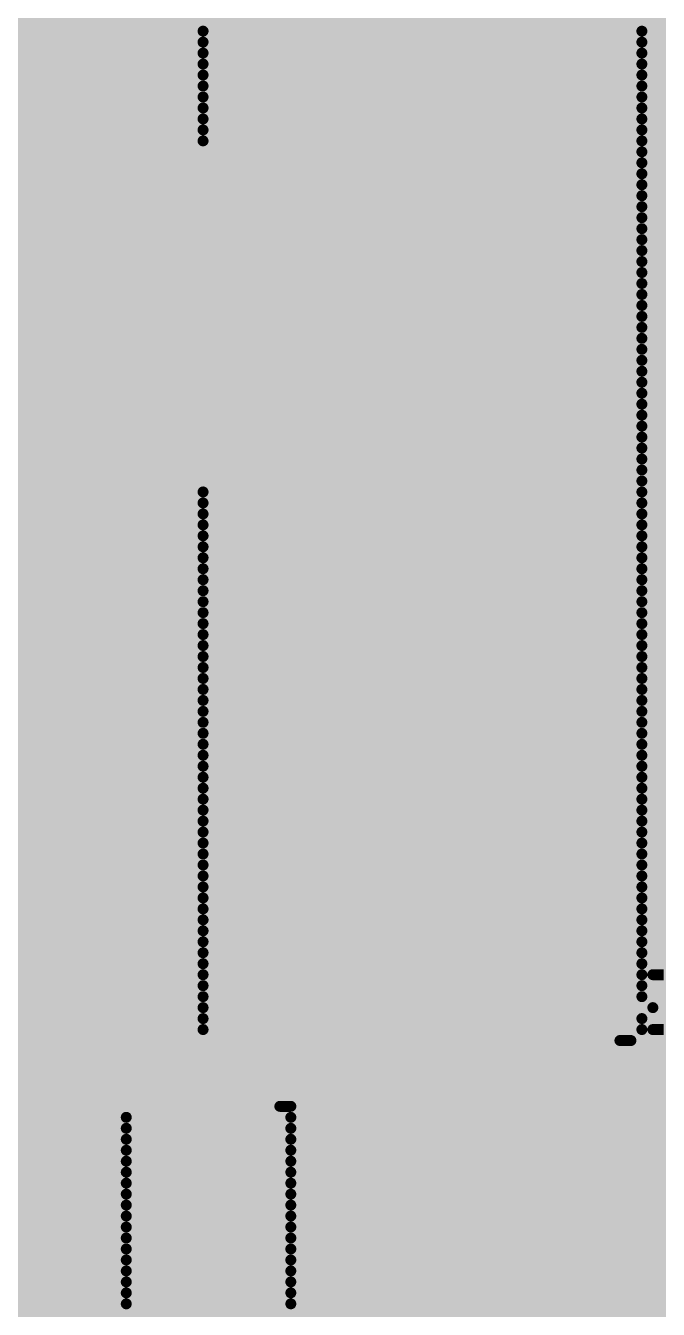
# Model space of a CAD drawing. Header units: inches. Extents: x -5 to 433, y -20 to 71.
# Drawn here: x 10.802 to 12.267, y 51.403 to 54.375 of the extents above; entities that cross this region are included whole.
import ezdxf

# ---------------------------------------------------------------- set-up
doc = ezdxf.new("R2010")
doc.units = ezdxf.units.IN
doc.layers.add('Bottom Overlay', color=54, linetype='Continuous')
doc.layers.add('Top Layer', color=1, linetype='Continuous')

msp = doc.modelspace()

# ---------------------------------------------------------------- hatches: boundary and pattern name
at = {"layer": 'Top Layer'}
msp.add_hatch(color=1, dxfattribs=at).paths.add_polyline_path([(8.89, -10.9982), (13.97, -10.9982), (13.97, 57.1754), (8.89, 57.1754)])

# ---------------------------------------------------------------- linework, layer by layer
at = {"layer": 'Bottom Overlay'}
for points in [[(11.2128, 54.3878, 0.0254, 0.0254, 0), (12.2288, 54.3878, 0.0254, 0.0254, 0)], [(11.2128, 54.3624, 0.0254, 0.0254, 0), (12.2288, 54.3624, 0.0254, 0.0254, 0)], [(11.2128, 54.337, 0.0254, 0.0254, 0), (12.2288, 54.337, 0.0254, 0.0254, 0)], [(11.2128, 54.3116, 0.0254, 0.0254, 0), (12.2288, 54.3116, 0.0254, 0.0254, 0)], [(11.2128, 54.2862, 0.0254, 0.0254, 0), (12.2288, 54.2862, 0.0254, 0.0254, 0)], [(11.2128, 54.2608, 0.0254, 0.0254, 0), (12.2288, 54.2608, 0.0254, 0.0254, 0)], [(11.2128, 54.2354, 0.0254, 0.0254, 0), (12.2288, 54.2354, 0.0254, 0.0254, 0)], [(11.2128, 54.21, 0.0254, 0.0254, 0), (12.2288, 54.21, 0.0254, 0.0254, 0)], [(11.2128, 54.1846, 0.0254, 0.0254, 0), (12.2288, 54.1846, 0.0254, 0.0254, 0)], [(11.2128, 54.1592, 0.0254, 0.0254, 0), (12.2288, 54.1592, 0.0254, 0.0254, 0)], [(11.2128, 54.1338, 0.0254, 0.0254, 0), (12.2288, 54.1338, 0.0254, 0.0254, 0)], [(11.2128, 54.1084, 0.0254, 0.0254, 0), (12.2288, 54.1084, 0.0254, 0.0254, 0)], [(9.1808, 54.083, 0.0254, 0.0254, 0), (12.2288, 54.083, 0.0254, 0.0254, 0)], [(9.1808, 54.0576, 0.0254, 0.0254, 0), (12.2288, 54.0576, 0.0254, 0.0254, 0)], [(9.1808, 54.0322, 0.0254, 0.0254, 0), (12.2288, 54.0322, 0.0254, 0.0254, 0)], [(9.1808, 54.0068, 0.0254, 0.0254, 0), (12.2288, 54.0068, 0.0254, 0.0254, 0)], [(9.1808, 53.9814, 0.0254, 0.0254, 0), (12.2288, 53.9814, 0.0254, 0.0254, 0)], [(9.1808, 53.956, 0.0254, 0.0254, 0), (12.2288, 53.956, 0.0254, 0.0254, 0)], [(9.1808, 53.9306, 0.0254, 0.0254, 0), (12.2288, 53.9306, 0.0254, 0.0254, 0)], [(9.1808, 53.9052, 0.0254, 0.0254, 0), (12.2288, 53.9052, 0.0254, 0.0254, 0)], [(9.1808, 53.8798, 0.0254, 0.0254, 0), (12.2288, 53.8798, 0.0254, 0.0254, 0)], [(9.1808, 53.8544, 0.0254, 0.0254, 0), (12.2288, 53.8544, 0.0254, 0.0254, 0)], [(9.1808, 53.829, 0.0254, 0.0254, 0), (12.2288, 53.829, 0.0254, 0.0254, 0)], [(9.1808, 53.8036, 0.0254, 0.0254, 0), (12.2288, 53.8036, 0.0254, 0.0254, 0)], [(9.1808, 53.7782, 0.0254, 0.0254, 0), (12.2288, 53.7782, 0.0254, 0.0254, 0)], [(9.1808, 53.7528, 0.0254, 0.0254, 0), (12.2288, 53.7528, 0.0254, 0.0254, 0)], [(9.1808, 53.7274, 0.0254, 0.0254, 0), (12.2288, 53.7274, 0.0254, 0.0254, 0)], [(9.1808, 53.702, 0.0254, 0.0254, 0), (12.2288, 53.702, 0.0254, 0.0254, 0)], [(9.1808, 53.6766, 0.0254, 0.0254, 0), (12.2288, 53.6766, 0.0254, 0.0254, 0)], [(9.1808, 53.6512, 0.0254, 0.0254, 0), (12.2288, 53.6512, 0.0254, 0.0254, 0)], [(9.1808, 53.6258, 0.0254, 0.0254, 0), (12.2288, 53.6258, 0.0254, 0.0254, 0)], [(9.1808, 53.6004, 0.0254, 0.0254, 0), (12.2288, 53.6004, 0.0254, 0.0254, 0)], [(9.1808, 53.575, 0.0254, 0.0254, 0), (12.2288, 53.575, 0.0254, 0.0254, 0)], [(9.1808, 53.5496, 0.0254, 0.0254, 0), (12.2288, 53.5496, 0.0254, 0.0254, 0)], [(9.1808, 53.5242, 0.0254, 0.0254, 0), (12.2288, 53.5242, 0.0254, 0.0254, 0)], [(9.1808, 53.4988, 0.0254, 0.0254, 0), (12.2288, 53.4988, 0.0254, 0.0254, 0)], [(9.1808, 53.4734, 0.0254, 0.0254, 0), (12.2288, 53.4734, 0.0254, 0.0254, 0)], [(9.1808, 53.448, 0.0254, 0.0254, 0), (12.2288, 53.448, 0.0254, 0.0254, 0)], [(9.1808, 53.4226, 0.0254, 0.0254, 0), (12.2288, 53.4226, 0.0254, 0.0254, 0)], [(9.1808, 53.3972, 0.0254, 0.0254, 0), (12.2288, 53.3972, 0.0254, 0.0254, 0)], [(9.1808, 53.3718, 0.0254, 0.0254, 0), (12.2288, 53.3718, 0.0254, 0.0254, 0)], [(9.1808, 53.3464, 0.0254, 0.0254, 0), (12.2288, 53.3464, 0.0254, 0.0254, 0)], [(9.1808, 53.321, 0.0254, 0.0254, 0), (12.2288, 53.321, 0.0254, 0.0254, 0)], [(11.2128, 53.2956, 0.0254, 0.0254, 0), (12.2288, 53.2956, 0.0254, 0.0254, 0)], [(11.2128, 53.2702, 0.0254, 0.0254, 0), (12.2288, 53.2702, 0.0254, 0.0254, 0)], [(11.2128, 53.2448, 0.0254, 0.0254, 0), (12.2288, 53.2448, 0.0254, 0.0254, 0)], [(11.2128, 53.2194, 0.0254, 0.0254, 0), (12.2288, 53.2194, 0.0254, 0.0254, 0)], [(11.2128, 53.194, 0.0254, 0.0254, 0), (12.2288, 53.194, 0.0254, 0.0254, 0)], [(11.2128, 53.1686, 0.0254, 0.0254, 0), (12.2288, 53.1686, 0.0254, 0.0254, 0)], [(11.2128, 53.1432, 0.0254, 0.0254, 0), (12.2288, 53.1432, 0.0254, 0.0254, 0)], [(11.2128, 53.1178, 0.0254, 0.0254, 0), (12.2288, 53.1178, 0.0254, 0.0254, 0)], [(11.2128, 53.0924, 0.0254, 0.0254, 0), (12.2288, 53.0924, 0.0254, 0.0254, 0)], [(11.2128, 53.067, 0.0254, 0.0254, 0), (12.2288, 53.067, 0.0254, 0.0254, 0)], [(11.2128, 53.0416, 0.0254, 0.0254, 0), (12.2288, 53.0416, 0.0254, 0.0254, 0)], [(11.2128, 53.0162, 0.0254, 0.0254, 0), (12.2288, 53.0162, 0.0254, 0.0254, 0)], [(11.2128, 52.9908, 0.0254, 0.0254, 0), (12.2288, 52.9908, 0.0254, 0.0254, 0)], [(11.2128, 52.9654, 0.0254, 0.0254, 0), (12.2288, 52.9654, 0.0254, 0.0254, 0)], [(11.2128, 52.94, 0.0254, 0.0254, 0), (12.2288, 52.94, 0.0254, 0.0254, 0)], [(11.2128, 52.9146, 0.0254, 0.0254, 0), (12.2288, 52.9146, 0.0254, 0.0254, 0)], [(11.2128, 52.8892, 0.0254, 0.0254, 0), (12.2288, 52.8892, 0.0254, 0.0254, 0)], [(11.2128, 52.8638, 0.0254, 0.0254, 0), (12.2288, 52.8638, 0.0254, 0.0254, 0)], [(11.2128, 52.8384, 0.0254, 0.0254, 0), (12.2288, 52.8384, 0.0254, 0.0254, 0)], [(11.2128, 52.813, 0.0254, 0.0254, 0), (12.2288, 52.813, 0.0254, 0.0254, 0)], [(11.2128, 52.7876, 0.0254, 0.0254, 0), (12.2288, 52.7876, 0.0254, 0.0254, 0)], [(11.2128, 52.7622, 0.0254, 0.0254, 0), (12.2288, 52.7622, 0.0254, 0.0254, 0)], [(11.2128, 52.7368, 0.0254, 0.0254, 0), (12.2288, 52.7368, 0.0254, 0.0254, 0)], [(11.2128, 52.7114, 0.0254, 0.0254, 0), (12.2288, 52.7114, 0.0254, 0.0254, 0)], [(11.2128, 52.686, 0.0254, 0.0254, 0), (12.2288, 52.686, 0.0254, 0.0254, 0)], [(11.2128, 52.6606, 0.0254, 0.0254, 0), (12.2288, 52.6606, 0.0254, 0.0254, 0)], [(11.2128, 52.6352, 0.0254, 0.0254, 0), (12.2288, 52.6352, 0.0254, 0.0254, 0)], [(11.2128, 52.6098, 0.0254, 0.0254, 0), (12.2288, 52.6098, 0.0254, 0.0254, 0)], [(11.2128, 52.5844, 0.0254, 0.0254, 0), (12.2288, 52.5844, 0.0254, 0.0254, 0)], [(11.2128, 52.559, 0.0254, 0.0254, 0), (12.2288, 52.559, 0.0254, 0.0254, 0)], [(11.2128, 52.5336, 0.0254, 0.0254, 0), (12.2288, 52.5336, 0.0254, 0.0254, 0)], [(11.2128, 52.5082, 0.0254, 0.0254, 0), (12.2288, 52.5082, 0.0254, 0.0254, 0)], [(11.2128, 52.4828, 0.0254, 0.0254, 0), (12.2288, 52.4828, 0.0254, 0.0254, 0)], [(11.2128, 52.4574, 0.0254, 0.0254, 0), (12.2288, 52.4574, 0.0254, 0.0254, 0)], [(11.2128, 52.432, 0.0254, 0.0254, 0), (12.2288, 52.432, 0.0254, 0.0254, 0)], [(11.2128, 52.4066, 0.0254, 0.0254, 0), (12.2288, 52.4066, 0.0254, 0.0254, 0)], [(11.2128, 52.3812, 0.0254, 0.0254, 0), (12.2288, 52.3812, 0.0254, 0.0254, 0)], [(11.2128, 52.3558, 0.0254, 0.0254, 0), (12.2288, 52.3558, 0.0254, 0.0254, 0)], [(11.2128, 52.3304, 0.0254, 0.0254, 0), (12.2288, 52.3304, 0.0254, 0.0254, 0)], [(11.2128, 52.305, 0.0254, 0.0254, 0), (12.2288, 52.305, 0.0254, 0.0254, 0)], [(11.2128, 52.2796, 0.0254, 0.0254, 0), (12.2288, 52.2796, 0.0254, 0.0254, 0)], [(11.2128, 52.2542, 0.0254, 0.0254, 0), (12.2288, 52.2542, 0.0254, 0.0254, 0)], [(11.2128, 52.2288, 0.0254, 0.0254, 0), (12.2288, 52.2288, 0.0254, 0.0254, 0)], [(11.2128, 52.2034, 0.0254, 0.0254, 0), (12.2288, 52.2034, 0.0254, 0.0254, 0)], [(11.2128, 52.178, 0.0254, 0.0254, 0), (12.2288, 52.178, 0.0254, 0.0254, 0)], [(12.2542, 52.178, 0.0254, 0.0254, 0), (12.2796, 52.178, 0.0254, 0.0254, 0)], [(11.2128, 52.1526, 0.0254, 0.0254, 0), (12.2288, 52.1526, 0.0254, 0.0254, 0)], [(11.2128, 52.1272, 0.0254, 0.0254, 0), (12.2288, 52.1272, 0.0254, 0.0254, 0)], [(11.2128, 52.1018, 0.0254, 0.0254, 0), (12.2542, 52.1018, 0.0254, 0.0254, 0)], [(11.2128, 52.0764, 0.0254, 0.0254, 0), (12.2288, 52.0764, 0.0254, 0.0254, 0)], [(11.2128, 52.051, 0.0254, 0.0254, 0), (12.2288, 52.051, 0.0254, 0.0254, 0)], [(12.178, 52.0256, 0.0254, 0.0254, 0), (12.2034, 52.0256, 0.0254, 0.0254, 0)], [(12.2542, 52.051, 0.0254, 0.0254, 0), (12.2796, 52.051, 0.0254, 0.0254, 0)], [(11.035, 51.8478, 0.0254, 0.0254, 0), (11.416, 51.8478, 0.0254, 0.0254, 0)], [(11.3906, 51.8732, 0.0254, 0.0254, 0), (11.416, 51.8732, 0.0254, 0.0254, 0)], [(11.035, 51.8224, 0.0254, 0.0254, 0), (11.416, 51.8224, 0.0254, 0.0254, 0)], [(11.035, 51.797, 0.0254, 0.0254, 0), (11.416, 51.797, 0.0254, 0.0254, 0)], [(11.035, 51.7716, 0.0254, 0.0254, 0), (11.416, 51.7716, 0.0254, 0.0254, 0)], [(11.035, 51.7462, 0.0254, 0.0254, 0), (11.416, 51.7462, 0.0254, 0.0254, 0)], [(11.035, 51.7208, 0.0254, 0.0254, 0), (11.416, 51.7208, 0.0254, 0.0254, 0)], [(11.035, 51.6954, 0.0254, 0.0254, 0), (11.416, 51.6954, 0.0254, 0.0254, 0)], [(11.035, 51.67, 0.0254, 0.0254, 0), (11.416, 51.67, 0.0254, 0.0254, 0)], [(11.035, 51.6446, 0.0254, 0.0254, 0), (11.416, 51.6446, 0.0254, 0.0254, 0)], [(11.035, 51.6192, 0.0254, 0.0254, 0), (11.416, 51.6192, 0.0254, 0.0254, 0)], [(11.035, 51.5938, 0.0254, 0.0254, 0), (11.416, 51.5938, 0.0254, 0.0254, 0)], [(11.035, 51.5684, 0.0254, 0.0254, 0), (11.416, 51.5684, 0.0254, 0.0254, 0)], [(11.035, 51.543, 0.0254, 0.0254, 0), (11.416, 51.543, 0.0254, 0.0254, 0)], [(11.035, 51.5176, 0.0254, 0.0254, 0), (11.416, 51.5176, 0.0254, 0.0254, 0)], [(11.035, 51.4922, 0.0254, 0.0254, 0), (11.416, 51.4922, 0.0254, 0.0254, 0)], [(11.035, 51.4668, 0.0254, 0.0254, 0), (11.416, 51.4668, 0.0254, 0.0254, 0)], [(11.035, 51.4414, 0.0254, 0.0254, 0), (11.416, 51.4414, 0.0254, 0.0254, 0)], [(11.035, 51.416, 0.0254, 0.0254, 0), (11.416, 51.416, 0.0254, 0.0254, 0)]]:
    msp.add_lwpolyline(points, format="xyseb", dxfattribs=at)
for points in [[(11.2065, 54.3624, 0.0127, 0.0127, 1), (11.2192, 54.3624, 0.0127, 0.0127, 1)], [(12.2225, 54.3624, 0.0127, 0.0127, 1), (12.2352, 54.3624, 0.0127, 0.0127, 1)], [(11.2065, 54.337, 0.0127, 0.0127, 1), (11.2192, 54.337, 0.0127, 0.0127, 1)], [(12.2225, 54.337, 0.0127, 0.0127, 1), (12.2352, 54.337, 0.0127, 0.0127, 1)], [(11.2065, 54.3116, 0.0127, 0.0127, 1), (11.2192, 54.3116, 0.0127, 0.0127, 1)], [(11.2065, 54.2862, 0.0127, 0.0127, 1), (11.2192, 54.2862, 0.0127, 0.0127, 1)], [(12.2225, 54.3116, 0.0127, 0.0127, 1), (12.2352, 54.3116, 0.0127, 0.0127, 1)], [(12.2225, 54.2862, 0.0127, 0.0127, 1), (12.2352, 54.2862, 0.0127, 0.0127, 1)], [(11.2065, 54.2608, 0.0127, 0.0127, 1), (11.2192, 54.2608, 0.0127, 0.0127, 1)], [(12.2225, 54.2608, 0.0127, 0.0127, 1), (12.2352, 54.2608, 0.0127, 0.0127, 1)], [(11.2065, 54.2354, 0.0127, 0.0127, 1), (11.2192, 54.2354, 0.0127, 0.0127, 1)], [(12.2225, 54.2354, 0.0127, 0.0127, 1), (12.2352, 54.2354, 0.0127, 0.0127, 1)], [(11.2065, 54.21, 0.0127, 0.0127, 1), (11.2192, 54.21, 0.0127, 0.0127, 1)], [(12.2225, 54.21, 0.0127, 0.0127, 1), (12.2352, 54.21, 0.0127, 0.0127, 1)], [(11.2065, 54.1846, 0.0127, 0.0127, 1), (11.2192, 54.1846, 0.0127, 0.0127, 1)], [(12.2225, 54.1846, 0.0127, 0.0127, 1), (12.2352, 54.1846, 0.0127, 0.0127, 1)], [(11.2065, 54.1592, 0.0127, 0.0127, 1), (11.2192, 54.1592, 0.0127, 0.0127, 1)], [(11.2065, 54.1338, 0.0127, 0.0127, 1), (11.2192, 54.1338, 0.0127, 0.0127, 1)], [(12.2225, 54.1592, 0.0127, 0.0127, 1), (12.2352, 54.1592, 0.0127, 0.0127, 1)], [(12.2225, 54.1338, 0.0127, 0.0127, 1), (12.2352, 54.1338, 0.0127, 0.0127, 1)], [(11.2065, 54.1084, 0.0127, 0.0127, 1), (11.2192, 54.1084, 0.0127, 0.0127, 1)], [(12.2225, 54.1084, 0.0127, 0.0127, 1), (12.2352, 54.1084, 0.0127, 0.0127, 1)], [(12.2225, 54.083, 0.0127, 0.0127, 1), (12.2352, 54.083, 0.0127, 0.0127, 1)], [(12.2225, 54.0576, 0.0127, 0.0127, 1), (12.2352, 54.0576, 0.0127, 0.0127, 1)], [(12.2225, 54.0322, 0.0127, 0.0127, 1), (12.2352, 54.0322, 0.0127, 0.0127, 1)], [(12.2225, 54.0068, 0.0127, 0.0127, 1), (12.2352, 54.0068, 0.0127, 0.0127, 1)], [(12.2225, 53.9814, 0.0127, 0.0127, 1), (12.2352, 53.9814, 0.0127, 0.0127, 1)], [(12.2225, 53.956, 0.0127, 0.0127, 1), (12.2352, 53.956, 0.0127, 0.0127, 1)], [(12.2225, 53.9306, 0.0127, 0.0127, 1), (12.2352, 53.9306, 0.0127, 0.0127, 1)], [(12.2225, 53.9052, 0.0127, 0.0127, 1), (12.2352, 53.9052, 0.0127, 0.0127, 1)], [(12.2225, 53.8798, 0.0127, 0.0127, 1), (12.2352, 53.8798, 0.0127, 0.0127, 1)], [(12.2225, 53.8544, 0.0127, 0.0127, 1), (12.2352, 53.8544, 0.0127, 0.0127, 1)], [(12.2225, 53.829, 0.0127, 0.0127, 1), (12.2352, 53.829, 0.0127, 0.0127, 1)], [(12.2225, 53.8036, 0.0127, 0.0127, 1), (12.2352, 53.8036, 0.0127, 0.0127, 1)], [(12.2225, 53.7782, 0.0127, 0.0127, 1), (12.2352, 53.7782, 0.0127, 0.0127, 1)], [(12.2225, 53.7528, 0.0127, 0.0127, 1), (12.2352, 53.7528, 0.0127, 0.0127, 1)], [(12.2225, 53.7274, 0.0127, 0.0127, 1), (12.2352, 53.7274, 0.0127, 0.0127, 1)], [(12.2225, 53.702, 0.0127, 0.0127, 1), (12.2352, 53.702, 0.0127, 0.0127, 1)], [(12.2225, 53.6766, 0.0127, 0.0127, 1), (12.2352, 53.6766, 0.0127, 0.0127, 1)], [(12.2225, 53.6512, 0.0127, 0.0127, 1), (12.2352, 53.6512, 0.0127, 0.0127, 1)], [(12.2225, 53.6258, 0.0127, 0.0127, 1), (12.2352, 53.6258, 0.0127, 0.0127, 1)], [(12.2225, 53.6004, 0.0127, 0.0127, 1), (12.2352, 53.6004, 0.0127, 0.0127, 1)], [(12.2225, 53.575, 0.0127, 0.0127, 1), (12.2352, 53.575, 0.0127, 0.0127, 1)], [(12.2225, 53.5496, 0.0127, 0.0127, 1), (12.2352, 53.5496, 0.0127, 0.0127, 1)], [(12.2225, 53.5242, 0.0127, 0.0127, 1), (12.2352, 53.5242, 0.0127, 0.0127, 1)], [(12.2225, 53.4988, 0.0127, 0.0127, 1), (12.2352, 53.4988, 0.0127, 0.0127, 1)], [(12.2225, 53.4734, 0.0127, 0.0127, 1), (12.2352, 53.4734, 0.0127, 0.0127, 1)], [(12.2225, 53.448, 0.0127, 0.0127, 1), (12.2352, 53.448, 0.0127, 0.0127, 1)], [(12.2225, 53.4226, 0.0127, 0.0127, 1), (12.2352, 53.4226, 0.0127, 0.0127, 1)], [(12.2225, 53.3972, 0.0127, 0.0127, 1), (12.2352, 53.3972, 0.0127, 0.0127, 1)], [(12.2225, 53.3718, 0.0127, 0.0127, 1), (12.2352, 53.3718, 0.0127, 0.0127, 1)], [(12.2225, 53.3464, 0.0127, 0.0127, 1), (12.2352, 53.3464, 0.0127, 0.0127, 1)], [(12.2225, 53.321, 0.0127, 0.0127, 1), (12.2352, 53.321, 0.0127, 0.0127, 1)], [(11.2065, 53.2956, 0.0127, 0.0127, 1), (11.2192, 53.2956, 0.0127, 0.0127, 1)], [(12.2225, 53.2956, 0.0127, 0.0127, 1), (12.2352, 53.2956, 0.0127, 0.0127, 1)], [(11.2065, 53.2702, 0.0127, 0.0127, 1), (11.2192, 53.2702, 0.0127, 0.0127, 1)], [(11.2065, 53.2448, 0.0127, 0.0127, 1), (11.2192, 53.2448, 0.0127, 0.0127, 1)], [(12.2225, 53.2702, 0.0127, 0.0127, 1), (12.2352, 53.2702, 0.0127, 0.0127, 1)], [(12.2225, 53.2448, 0.0127, 0.0127, 1), (12.2352, 53.2448, 0.0127, 0.0127, 1)], [(11.2065, 53.2194, 0.0127, 0.0127, 1), (11.2192, 53.2194, 0.0127, 0.0127, 1)], [(12.2225, 53.2194, 0.0127, 0.0127, 1), (12.2352, 53.2194, 0.0127, 0.0127, 1)], [(11.2065, 53.194, 0.0127, 0.0127, 1), (11.2192, 53.194, 0.0127, 0.0127, 1)], [(12.2225, 53.194, 0.0127, 0.0127, 1), (12.2352, 53.194, 0.0127, 0.0127, 1)], [(11.2065, 53.1686, 0.0127, 0.0127, 1), (11.2192, 53.1686, 0.0127, 0.0127, 1)], [(12.2225, 53.1686, 0.0127, 0.0127, 1), (12.2352, 53.1686, 0.0127, 0.0127, 1)], [(11.2065, 53.1432, 0.0127, 0.0127, 1), (11.2192, 53.1432, 0.0127, 0.0127, 1)], [(12.2225, 53.1432, 0.0127, 0.0127, 1), (12.2352, 53.1432, 0.0127, 0.0127, 1)], [(11.2065, 53.1178, 0.0127, 0.0127, 1), (11.2192, 53.1178, 0.0127, 0.0127, 1)], [(12.2225, 53.1178, 0.0127, 0.0127, 1), (12.2352, 53.1178, 0.0127, 0.0127, 1)], [(11.2065, 53.0924, 0.0127, 0.0127, 1), (11.2192, 53.0924, 0.0127, 0.0127, 1)], [(11.2065, 53.067, 0.0127, 0.0127, 1), (11.2192, 53.067, 0.0127, 0.0127, 1)], [(12.2225, 53.0924, 0.0127, 0.0127, 1), (12.2352, 53.0924, 0.0127, 0.0127, 1)], [(12.2225, 53.067, 0.0127, 0.0127, 1), (12.2352, 53.067, 0.0127, 0.0127, 1)], [(11.2065, 53.0416, 0.0127, 0.0127, 1), (11.2192, 53.0416, 0.0127, 0.0127, 1)], [(12.2225, 53.0416, 0.0127, 0.0127, 1), (12.2352, 53.0416, 0.0127, 0.0127, 1)], [(11.2065, 53.0162, 0.0127, 0.0127, 1), (11.2192, 53.0162, 0.0127, 0.0127, 1)], [(12.2225, 53.0162, 0.0127, 0.0127, 1), (12.2352, 53.0162, 0.0127, 0.0127, 1)], [(11.2065, 52.9908, 0.0127, 0.0127, 1), (11.2192, 52.9908, 0.0127, 0.0127, 1)], [(12.2225, 52.9908, 0.0127, 0.0127, 1), (12.2352, 52.9908, 0.0127, 0.0127, 1)], [(11.2065, 52.9654, 0.0127, 0.0127, 1), (11.2192, 52.9654, 0.0127, 0.0127, 1)], [(12.2225, 52.9654, 0.0127, 0.0127, 1), (12.2352, 52.9654, 0.0127, 0.0127, 1)], [(11.2065, 52.94, 0.0127, 0.0127, 1), (11.2192, 52.94, 0.0127, 0.0127, 1)], [(12.2225, 52.94, 0.0127, 0.0127, 1), (12.2352, 52.94, 0.0127, 0.0127, 1)], [(11.2065, 52.9146, 0.0127, 0.0127, 1), (11.2192, 52.9146, 0.0127, 0.0127, 1)], [(11.2065, 52.8892, 0.0127, 0.0127, 1), (11.2192, 52.8892, 0.0127, 0.0127, 1)], [(12.2225, 52.9146, 0.0127, 0.0127, 1), (12.2352, 52.9146, 0.0127, 0.0127, 1)], [(12.2225, 52.8892, 0.0127, 0.0127, 1), (12.2352, 52.8892, 0.0127, 0.0127, 1)], [(11.2065, 52.8638, 0.0127, 0.0127, 1), (11.2192, 52.8638, 0.0127, 0.0127, 1)], [(12.2225, 52.8638, 0.0127, 0.0127, 1), (12.2352, 52.8638, 0.0127, 0.0127, 1)], [(11.2065, 52.8384, 0.0127, 0.0127, 1), (11.2192, 52.8384, 0.0127, 0.0127, 1)], [(12.2225, 52.8384, 0.0127, 0.0127, 1), (12.2352, 52.8384, 0.0127, 0.0127, 1)], [(11.2065, 52.813, 0.0127, 0.0127, 1), (11.2192, 52.813, 0.0127, 0.0127, 1)], [(12.2225, 52.813, 0.0127, 0.0127, 1), (12.2352, 52.813, 0.0127, 0.0127, 1)], [(11.2065, 52.7876, 0.0127, 0.0127, 1), (11.2192, 52.7876, 0.0127, 0.0127, 1)], [(12.2225, 52.7876, 0.0127, 0.0127, 1), (12.2352, 52.7876, 0.0127, 0.0127, 1)], [(11.2065, 52.7622, 0.0127, 0.0127, 1), (11.2192, 52.7622, 0.0127, 0.0127, 1)], [(11.2065, 52.7368, 0.0127, 0.0127, 1), (11.2192, 52.7368, 0.0127, 0.0127, 1)], [(12.2225, 52.7622, 0.0127, 0.0127, 1), (12.2352, 52.7622, 0.0127, 0.0127, 1)], [(12.2225, 52.7368, 0.0127, 0.0127, 1), (12.2352, 52.7368, 0.0127, 0.0127, 1)], [(11.2065, 52.7114, 0.0127, 0.0127, 1), (11.2192, 52.7114, 0.0127, 0.0127, 1)], [(12.2225, 52.7114, 0.0127, 0.0127, 1), (12.2352, 52.7114, 0.0127, 0.0127, 1)], [(11.2065, 52.686, 0.0127, 0.0127, 1), (11.2192, 52.686, 0.0127, 0.0127, 1)], [(12.2225, 52.686, 0.0127, 0.0127, 1), (12.2352, 52.686, 0.0127, 0.0127, 1)], [(11.2065, 52.6606, 0.0127, 0.0127, 1), (11.2192, 52.6606, 0.0127, 0.0127, 1)], [(12.2225, 52.6606, 0.0127, 0.0127, 1), (12.2352, 52.6606, 0.0127, 0.0127, 1)], [(11.2065, 52.6352, 0.0127, 0.0127, 1), (11.2192, 52.6352, 0.0127, 0.0127, 1)], [(12.2225, 52.6352, 0.0127, 0.0127, 1), (12.2352, 52.6352, 0.0127, 0.0127, 1)], [(11.2065, 52.6098, 0.0127, 0.0127, 1), (11.2192, 52.6098, 0.0127, 0.0127, 1)], [(12.2225, 52.6098, 0.0127, 0.0127, 1), (12.2352, 52.6098, 0.0127, 0.0127, 1)], [(11.2065, 52.5844, 0.0127, 0.0127, 1), (11.2192, 52.5844, 0.0127, 0.0127, 1)], [(11.2065, 52.559, 0.0127, 0.0127, 1), (11.2192, 52.559, 0.0127, 0.0127, 1)], [(12.2225, 52.5844, 0.0127, 0.0127, 1), (12.2352, 52.5844, 0.0127, 0.0127, 1)], [(12.2225, 52.559, 0.0127, 0.0127, 1), (12.2352, 52.559, 0.0127, 0.0127, 1)], [(11.2065, 52.5336, 0.0127, 0.0127, 1), (11.2192, 52.5336, 0.0127, 0.0127, 1)], [(12.2225, 52.5336, 0.0127, 0.0127, 1), (12.2352, 52.5336, 0.0127, 0.0127, 1)], [(11.2065, 52.5082, 0.0127, 0.0127, 1), (11.2192, 52.5082, 0.0127, 0.0127, 1)], [(12.2225, 52.5082, 0.0127, 0.0127, 1), (12.2352, 52.5082, 0.0127, 0.0127, 1)], [(11.2065, 52.4828, 0.0127, 0.0127, 1), (11.2192, 52.4828, 0.0127, 0.0127, 1)], [(12.2225, 52.4828, 0.0127, 0.0127, 1), (12.2352, 52.4828, 0.0127, 0.0127, 1)], [(11.2065, 52.4574, 0.0127, 0.0127, 1), (11.2192, 52.4574, 0.0127, 0.0127, 1)], [(12.2225, 52.4574, 0.0127, 0.0127, 1), (12.2352, 52.4574, 0.0127, 0.0127, 1)], [(11.2065, 52.432, 0.0127, 0.0127, 1), (11.2192, 52.432, 0.0127, 0.0127, 1)], [(12.2225, 52.432, 0.0127, 0.0127, 1), (12.2352, 52.432, 0.0127, 0.0127, 1)], [(11.2065, 52.4066, 0.0127, 0.0127, 1), (11.2192, 52.4066, 0.0127, 0.0127, 1)], [(11.2065, 52.3812, 0.0127, 0.0127, 1), (11.2192, 52.3812, 0.0127, 0.0127, 1)], [(12.2225, 52.4066, 0.0127, 0.0127, 1), (12.2352, 52.4066, 0.0127, 0.0127, 1)], [(12.2225, 52.3812, 0.0127, 0.0127, 1), (12.2352, 52.3812, 0.0127, 0.0127, 1)], [(11.2065, 52.3558, 0.0127, 0.0127, 1), (11.2192, 52.3558, 0.0127, 0.0127, 1)], [(12.2225, 52.3558, 0.0127, 0.0127, 1), (12.2352, 52.3558, 0.0127, 0.0127, 1)], [(11.2065, 52.3304, 0.0127, 0.0127, 1), (11.2192, 52.3304, 0.0127, 0.0127, 1)], [(12.2225, 52.3304, 0.0127, 0.0127, 1), (12.2352, 52.3304, 0.0127, 0.0127, 1)], [(11.2065, 52.305, 0.0127, 0.0127, 1), (11.2192, 52.305, 0.0127, 0.0127, 1)], [(12.2225, 52.305, 0.0127, 0.0127, 1), (12.2352, 52.305, 0.0127, 0.0127, 1)], [(11.2065, 52.2796, 0.0127, 0.0127, 1), (11.2192, 52.2796, 0.0127, 0.0127, 1)], [(12.2225, 52.2796, 0.0127, 0.0127, 1), (12.2352, 52.2796, 0.0127, 0.0127, 1)], [(11.2065, 52.2542, 0.0127, 0.0127, 1), (11.2192, 52.2542, 0.0127, 0.0127, 1)], [(12.2225, 52.2542, 0.0127, 0.0127, 1), (12.2352, 52.2542, 0.0127, 0.0127, 1)], [(11.2065, 52.2288, 0.0127, 0.0127, 1), (11.2192, 52.2288, 0.0127, 0.0127, 1)], [(11.2065, 52.2034, 0.0127, 0.0127, 1), (11.2192, 52.2034, 0.0127, 0.0127, 1)], [(12.2225, 52.2288, 0.0127, 0.0127, 1), (12.2352, 52.2288, 0.0127, 0.0127, 1)], [(12.2225, 52.2034, 0.0127, 0.0127, 1), (12.2352, 52.2034, 0.0127, 0.0127, 1)], [(11.2065, 52.178, 0.0127, 0.0127, 1), (11.2192, 52.178, 0.0127, 0.0127, 1)], [(12.2225, 52.178, 0.0127, 0.0127, 1), (12.2352, 52.178, 0.0127, 0.0127, 1)], [(12.2479, 52.178, 0.0127, 0.0127, 1), (12.2606, 52.178, 0.0127, 0.0127, 1)], [(11.2065, 52.1526, 0.0127, 0.0127, 1), (11.2192, 52.1526, 0.0127, 0.0127, 1)], [(12.2225, 52.1526, 0.0127, 0.0127, 1), (12.2352, 52.1526, 0.0127, 0.0127, 1)], [(11.2065, 52.1272, 0.0127, 0.0127, 1), (11.2192, 52.1272, 0.0127, 0.0127, 1)], [(12.2225, 52.1272, 0.0127, 0.0127, 1), (12.2352, 52.1272, 0.0127, 0.0127, 1)], [(11.2065, 52.1018, 0.0127, 0.0127, 1), (11.2192, 52.1018, 0.0127, 0.0127, 1)], [(12.2479, 52.1018, 0.0127, 0.0127, 1), (12.2606, 52.1018, 0.0127, 0.0127, 1)], [(11.2065, 52.0764, 0.0127, 0.0127, 1), (11.2192, 52.0764, 0.0127, 0.0127, 1)], [(12.2225, 52.0764, 0.0127, 0.0127, 1), (12.2352, 52.0764, 0.0127, 0.0127, 1)], [(11.2065, 52.051, 0.0127, 0.0127, 1), (11.2192, 52.051, 0.0127, 0.0127, 1)], [(12.1717, 52.0256, 0.0127, 0.0127, 1), (12.1844, 52.0256, 0.0127, 0.0127, 1)], [(12.1971, 52.0256, 0.0127, 0.0127, 1), (12.2098, 52.0256, 0.0127, 0.0127, 1)], [(12.2225, 52.051, 0.0127, 0.0127, 1), (12.2352, 52.051, 0.0127, 0.0127, 1)], [(12.2479, 52.051, 0.0127, 0.0127, 1), (12.2606, 52.051, 0.0127, 0.0127, 1)], [(11.0287, 51.8478, 0.0127, 0.0127, 1), (11.0414, 51.8478, 0.0127, 0.0127, 1)], [(11.3843, 51.8732, 0.0127, 0.0127, 1), (11.397, 51.8732, 0.0127, 0.0127, 1)], [(11.4097, 51.8732, 0.0127, 0.0127, 1), (11.4224, 51.8732, 0.0127, 0.0127, 1)], [(11.4097, 51.8478, 0.0127, 0.0127, 1), (11.4224, 51.8478, 0.0127, 0.0127, 1)], [(11.0287, 51.8224, 0.0127, 0.0127, 1), (11.0414, 51.8224, 0.0127, 0.0127, 1)], [(11.4097, 51.8224, 0.0127, 0.0127, 1), (11.4224, 51.8224, 0.0127, 0.0127, 1)], [(11.0287, 51.797, 0.0127, 0.0127, 1), (11.0414, 51.797, 0.0127, 0.0127, 1)], [(11.4097, 51.797, 0.0127, 0.0127, 1), (11.4224, 51.797, 0.0127, 0.0127, 1)], [(11.0287, 51.7716, 0.0127, 0.0127, 1), (11.0414, 51.7716, 0.0127, 0.0127, 1)], [(11.4097, 51.7716, 0.0127, 0.0127, 1), (11.4224, 51.7716, 0.0127, 0.0127, 1)], [(11.0287, 51.7462, 0.0127, 0.0127, 1), (11.0414, 51.7462, 0.0127, 0.0127, 1)], [(11.4097, 51.7462, 0.0127, 0.0127, 1), (11.4224, 51.7462, 0.0127, 0.0127, 1)], [(11.0287, 51.7208, 0.0127, 0.0127, 1), (11.0414, 51.7208, 0.0127, 0.0127, 1)], [(11.4097, 51.7208, 0.0127, 0.0127, 1), (11.4224, 51.7208, 0.0127, 0.0127, 1)], [(11.0287, 51.6954, 0.0127, 0.0127, 1), (11.0414, 51.6954, 0.0127, 0.0127, 1)], [(11.0287, 51.67, 0.0127, 0.0127, 1), (11.0414, 51.67, 0.0127, 0.0127, 1)], [(11.4097, 51.6954, 0.0127, 0.0127, 1), (11.4224, 51.6954, 0.0127, 0.0127, 1)], [(11.4097, 51.67, 0.0127, 0.0127, 1), (11.4224, 51.67, 0.0127, 0.0127, 1)], [(11.0287, 51.6446, 0.0127, 0.0127, 1), (11.0414, 51.6446, 0.0127, 0.0127, 1)], [(11.4097, 51.6446, 0.0127, 0.0127, 1), (11.4224, 51.6446, 0.0127, 0.0127, 1)], [(11.0287, 51.6192, 0.0127, 0.0127, 1), (11.0414, 51.6192, 0.0127, 0.0127, 1)], [(11.4097, 51.6192, 0.0127, 0.0127, 1), (11.4224, 51.6192, 0.0127, 0.0127, 1)], [(11.0287, 51.5938, 0.0127, 0.0127, 1), (11.0414, 51.5938, 0.0127, 0.0127, 1)], [(11.4097, 51.5938, 0.0127, 0.0127, 1), (11.4224, 51.5938, 0.0127, 0.0127, 1)], [(11.0287, 51.5684, 0.0127, 0.0127, 1), (11.0414, 51.5684, 0.0127, 0.0127, 1)], [(11.4097, 51.5684, 0.0127, 0.0127, 1), (11.4224, 51.5684, 0.0127, 0.0127, 1)], [(11.0287, 51.543, 0.0127, 0.0127, 1), (11.0414, 51.543, 0.0127, 0.0127, 1)], [(11.4097, 51.543, 0.0127, 0.0127, 1), (11.4224, 51.543, 0.0127, 0.0127, 1)], [(11.0287, 51.5176, 0.0127, 0.0127, 1), (11.0414, 51.5176, 0.0127, 0.0127, 1)], [(11.0287, 51.4922, 0.0127, 0.0127, 1), (11.0414, 51.4922, 0.0127, 0.0127, 1)], [(11.4097, 51.5176, 0.0127, 0.0127, 1), (11.4224, 51.5176, 0.0127, 0.0127, 1)], [(11.4097, 51.4922, 0.0127, 0.0127, 1), (11.4224, 51.4922, 0.0127, 0.0127, 1)], [(11.0287, 51.4668, 0.0127, 0.0127, 1), (11.0414, 51.4668, 0.0127, 0.0127, 1)], [(11.4097, 51.4668, 0.0127, 0.0127, 1), (11.4224, 51.4668, 0.0127, 0.0127, 1)], [(11.0287, 51.4414, 0.0127, 0.0127, 1), (11.0414, 51.4414, 0.0127, 0.0127, 1)], [(11.4097, 51.4414, 0.0127, 0.0127, 1), (11.4224, 51.4414, 0.0127, 0.0127, 1)], [(11.0287, 51.416, 0.0127, 0.0127, 1), (11.0414, 51.416, 0.0127, 0.0127, 1)], [(11.4097, 51.416, 0.0127, 0.0127, 1), (11.4224, 51.416, 0.0127, 0.0127, 1)]]:
    msp.add_lwpolyline(points, format="xyseb", close=True, dxfattribs=at)

doc.saveas('drawing.dxf')
